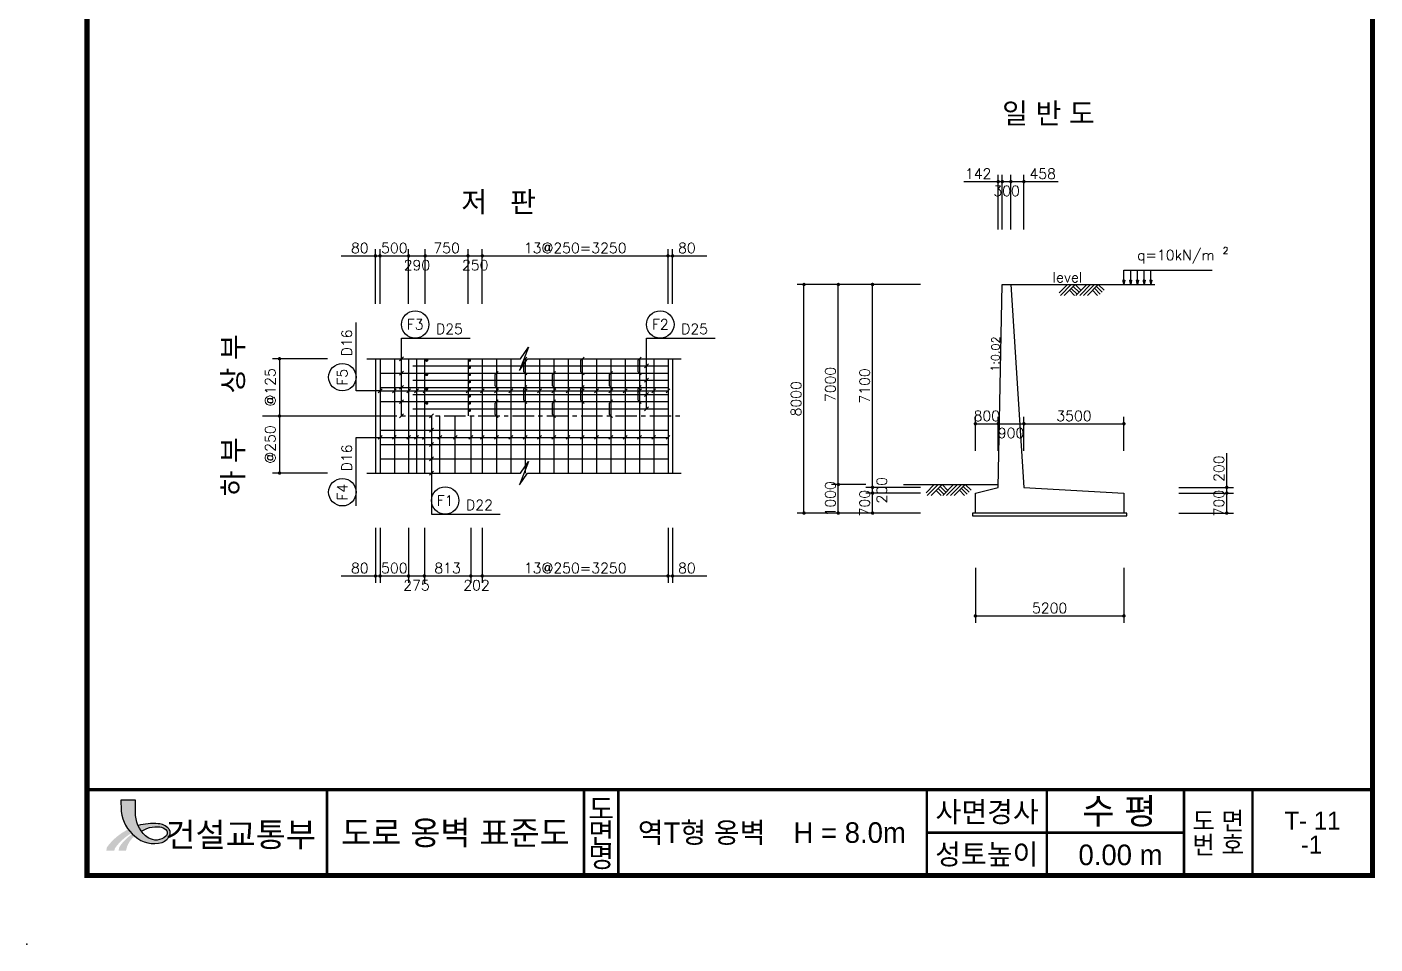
# Model space of a CAD drawing. Extents: x 5 to 845, y -4 to 586.
# Drawn here: x 5 to 398.2, y -4 to 263.4 of the extents above; entities that cross this region are included whole.
import ezdxf
from ezdxf.enums import TextEntityAlignment as Align

# ---------------------------------------------------------------- set-up
doc = ezdxf.new("R2010")
doc.units = 0
doc.header["$LTSCALE"] = 5
doc.header["$MEASUREMENT"] = 0
doc.linetypes.add('CENTER', pattern=[2, 1.25, -0.25, 0.25, -0.25])
doc.layers.get('0').update_dxf_attribs({"linetype": 'CONTINUOUS'})
for name, color, linetype in [('1', 1, 'CONTINUOUS'), ('2', 8, 'CONTINUOUS'), ('3', 3, 'CONTINUOUS'), ('4', 4, 'CONTINUOUS'), ('C', 1, 'CENTER'), ('DD', 7, 'CONTINUOUS')]:
    doc.layers.add(name, color=color, linetype=linetype)
doc.styles.add('GHS', font='romans', dxfattribs={"bigfont": 'ghs.shx'})
doc.styles.add('LOGO', font='')
doc.styles.get("Standard").update_dxf_attribs({"font": ''})
doc.styles.get('LOGO').set_extended_font_data('YDI2002')
doc.styles.get('STANDARD').set_extended_font_data('Expo M')

# ---------------------------------------------------------------- blocks, each defined once
blk = doc.blocks.new('STB18')
at = {"color": 7}
blk.add_text('일 반 도', height=6, dxfattribs=at).set_placement((-0.35, 0.04), align=Align.MIDDLE)
blk = doc.blocks.new('STB1')
at = {"color": 0, "linetype": 'Continuous'}
for p, q in [((-1.19, -1.21), (0, 0)), ((-1.02, -1.6), (0.56, 0)), ((-0.46, -1.6), (1.13, 0)), ((1.98, -0.85), (1.13, 0)), ((1.23, -1.6), (2.82, 0.01)), ((1.8, -1.6), (3.38, 0.01)), ((2.36, -1.59), (3.95, 0.01)), ((2.92, -1.59), (4.51, 0.01)), ((5.36, -0.84), (4.51, 0.01)), ((1.03, -1.6), (0.29, -0.85)), ((1.41, -1.41), (0.57, -0.57)), ((1.7, -1.13), (0.85, -0.28)), ((4.41, -1.59), (3.67, -0.84)), ((4.79, -1.41), (3.95, -0.56)), ((5.08, -1.12), (4.23, -0.27))]:
    blk.add_line(p, q, dxfattribs=at)
blk = doc.blocks.new('STB2')
at = {"layer": '3'}
for p, q in [((0, 2.08), (12.85, 2.08)), ((0, 0), (0, 2.08)), ((0.99, 0), (0.99, 2.08)), ((1.97, 0), (1.97, 2.08)), ((2.96, 0), (2.96, 2.08)), ((3.94, 0), (3.94, 2.08)), ((0, 0.61), (-0.14, 0.61)), ((-0.14, 0.61), (0, 0)), ((-0.13, 0.56), (-0.13, 0.61)), ((-0.11, 0.47), (-0.11, 0.61)), ((-0.09, 0.38), (-0.09, 0.61)), ((-0.07, 0.29), (-0.07, 0.61)), ((-0.05, 0.21), (-0.05, 0.61)), ((-0.03, 0.12), (-0.03, 0.61)), ((-0.01, 0.03), (-0.01, 0.61)), ((0.14, 0.61), (0, 0)), ((0, 0.61), (0.14, 0.61)), ((0.01, 0.06), (0.01, 0.61)), ((0.03, 0.15), (0.03, 0.61)), ((0.05, 0.24), (0.05, 0.61)), ((0.07, 0.32), (0.07, 0.61)), ((0.09, 0.41), (0.09, 0.61)), ((0.11, 0.5), (0.11, 0.61)), ((0.99, 0.61), (0.85, 0.61)), ((0.85, 0.61), (0.99, 0)), ((0.86, 0.56), (0.86, 0.61)), ((0.88, 0.47), (0.88, 0.61)), ((0.9, 0.38), (0.9, 0.61)), ((0.92, 0.29), (0.92, 0.61)), ((0.94, 0.21), (0.94, 0.61)), ((0.96, 0.12), (0.96, 0.61)), ((0.98, 0.03), (0.98, 0.61)), ((1.12, 0.61), (0.99, 0)), ((0.99, 0.61), (1.12, 0.61)), ((1, 0.06), (1, 0.61)), ((1.02, 0.15), (1.02, 0.61)), ((1.04, 0.24), (1.04, 0.61)), ((1.06, 0.32), (1.06, 0.61)), ((1.08, 0.41), (1.08, 0.61)), ((1.1, 0.5), (1.1, 0.61)), ((1.97, 0.61), (1.83, 0.61)), ((1.83, 0.61), (1.97, 0)), ((1.84, 0.56), (1.84, 0.61)), ((1.86, 0.47), (1.86, 0.61)), ((1.88, 0.38), (1.88, 0.61)), ((1.9, 0.29), (1.9, 0.61)), ((1.92, 0.21), (1.92, 0.61)), ((1.94, 0.12), (1.94, 0.61)), ((1.96, 0.03), (1.96, 0.61)), ((2.11, 0.61), (1.97, 0)), ((1.97, 0.61), (2.11, 0.61)), ((1.98, 0.06), (1.98, 0.61)), ((2, 0.15), (2, 0.61)), ((2.02, 0.24), (2.02, 0.61)), ((2.04, 0.32), (2.04, 0.61)), ((2.06, 0.41), (2.06, 0.61)), ((2.08, 0.5), (2.08, 0.61)), ((2.96, 0.61), (2.82, 0.61)), ((2.82, 0.61), (2.96, 0)), ((2.83, 0.56), (2.83, 0.61)), ((2.85, 0.47), (2.85, 0.61)), ((2.87, 0.38), (2.87, 0.61)), ((2.89, 0.29), (2.89, 0.61)), ((2.91, 0.21), (2.91, 0.61)), ((2.93, 0.12), (2.93, 0.61)), ((2.95, 0.03), (2.95, 0.61)), ((3.1, 0.61), (2.96, 0)), ((2.96, 0.61), (3.1, 0.61)), ((2.97, 0.06), (2.97, 0.61)), ((2.99, 0.15), (2.99, 0.61)), ((3.01, 0.24), (3.01, 0.61)), ((3.03, 0.32), (3.03, 0.61)), ((3.05, 0.41), (3.05, 0.61)), ((3.07, 0.5), (3.07, 0.61)), ((3.94, 0.61), (3.8, 0.61)), ((3.8, 0.61), (3.94, 0)), ((3.82, 0.56), (3.82, 0.61)), ((3.84, 0.47), (3.84, 0.61)), ((3.86, 0.38), (3.86, 0.61)), ((3.88, 0.29), (3.88, 0.61)), ((3.9, 0.21), (3.9, 0.61)), ((3.92, 0.12), (3.92, 0.61)), ((3.94, 0.03), (3.94, 0.61)), ((4.08, 0.61), (3.94, 0)), ((3.94, 0.61), (4.08, 0.61)), ((3.96, 0.06), (3.96, 0.61)), ((3.98, 0.15), (3.98, 0.61)), ((4, 0.24), (4, 0.61)), ((4.02, 0.32), (4.02, 0.61)), ((4.04, 0.41), (4.04, 0.61)), ((4.06, 0.5), (4.06, 0.61))]:
    blk.add_line(p, q, dxfattribs=at)
at = {"color": 7, "style": 'GHS'}
blk.add_text('q=10kN/m', height=1.5, dxfattribs=at).set_placement((1.93, 3.54))
blk.add_text('2', height=1, dxfattribs=at).set_placement((14.82, 4.95), align=Align.MIDDLE)
blk = doc.blocks.new('STB22')
at = {"color": 7}
for s, p in [('상 부', (3.41, 15.19)), ('하 부', (3.41, -14.81))]:
    blk.add_text(s, height=6, rotation=90, dxfattribs=at).set_placement(p, align=Align.CENTER)
blk = doc.blocks.new('STB7')
at = {"layer": '4'}
for p, q in [((-0.3, 2.2), (0.3, 2.8)), ((-0.3, 2.2), (-0.3, 0.3)), ((-0.3, 0.3), (0.3, -0.3))]:
    blk.add_line(p, q, dxfattribs=at)
blk = doc.blocks.new('STB21')
at = {"color": 7}
blk.add_text('저   판', height=6, dxfattribs=at).set_placement((0.58, 0.78), align=Align.MIDDLE)
blk = doc.blocks.new('STB29')
at = {"color": 7}
blk.add_text('수 평', height=7.5, dxfattribs=at).set_placement((-0.36, 0.34), align=Align.MIDDLE)

msp = doc.modelspace()

# ---------------------------------------------------------------- hatches: boundary and pattern name
h = msp.add_hatch(color=256)
h.paths.add_polyline_path([(36.69, 33.44), (36.66, 37.98), (32.43, 37.98), (32.44, 34.99, 0.03091), (32.47, 34.6, 0.195234), (36.51, 27.42, 0.048773), (37.82, 26.46), (39.24, 27.94, -0.182508)])
h.paths.add_polyline_path([(40.39, 27, -0.043204), (39.24, 27.94), (37.82, 26.46, 0.20865), (44.43, 25.62, 0.196873), (46.71, 27.87, 0.097378), (46.8, 28.27), (46.8, 28.59, 0.134062), (46.37, 29.61, 0.192135), (43.29, 31.08, 0.088282), (37.43, 30.53, 0.055281), (38.39, 28.9, -0.029811), (39.93, 29.73, -0.109514), (43.14, 30.16, -0.032375), (43.77, 30.15, -0.176328), (45.58, 29.3, -0.163624), (45.87, 28.69), (45.88, 28.35, -0.244609), (45.48, 27.46, -0.353429)])
h.paths.add_polyline_path([(36.39, 27.42, -0.001257), (36.45, 27.47, -0.021921), (35.73, 28.1, 0.098135), (32.07, 24.45, 0.149016), (31.8, 23.57), (31.79, 23.19), (33.91, 23.19, -0.090864), (34.07, 23.94, -0.162446)])
h.paths.add_polyline_path([(35.5, 28.33, -0.033421), (34.55, 29.44, 0.117572), (28.53, 24.49, 0.163387), (28.2, 23.54), (28.2, 23.19), (30.53, 23.19), (30.53, 23.39, -0.156354), (30.73, 24, -0.107584)])

# ---------------------------------------------------------------- linework, layer by layer
for p, q in [((288.33, 204.33), (288.33, 220.33)), ((289.52, 204.33), (289.52, 220.33)), ((292.02, 204.33), (292.02, 220.33)), ((295.83, 204.33), (295.83, 220.33)), ((278.33, 218.33), (288.33, 218.33)), ((288.33, 218.33), (289.52, 218.33)), ((289.52, 218.33), (292.02, 218.33)), ((292.02, 218.33), (295.83, 218.33)), ((295.83, 218.33), (305.83, 218.33)), ((96.67, 196.67), (106.67, 196.67)), ((106.67, 182.67), (106.67, 198.67)), ((106.67, 196.67), (108, 196.67)), ((108, 182.67), (108, 198.67)), ((108, 196.67), (116.33, 196.67)), ((116.33, 182.67), (116.33, 198.67)), ((116.33, 196.67), (121.17, 196.67)), ((121.17, 182.67), (121.17, 198.67)), ((121.17, 196.67), (133.67, 196.67)), ((133.67, 182.67), (133.67, 198.67)), ((133.67, 196.67), (137.83, 196.67)), ((137.83, 182.67), (137.83, 198.67)), ((137.83, 196.67), (192, 196.67)), ((192, 182.67), (192, 198.67)), ((192, 196.67), (193.33, 196.67)), ((193.33, 182.67), (193.33, 198.67)), ((193.33, 196.67), (203.33, 196.67)), ((239.67, 188.33), (229.67, 188.33)), ((231.67, 121.67), (231.67, 188.33)), ((249.67, 188.33), (239.67, 188.33)), ((241.67, 130), (241.67, 188.33)), ((265.67, 188.33), (249.67, 188.33)), ((251.67, 129.17), (251.67, 188.33)), ((101, 157.29), (101, 177.29)), ((114.25, 166.67), (114.25, 172.67)), ((114.25, 172.67), (134.25, 172.67)), ((185.75, 164.58), (185.75, 172.67)), ((185.75, 172.67), (205.75, 172.67)), ((92.67, 166.67), (76.67, 166.67)), ((78.67, 166.67), (78.67, 133.33)), ((106.67, 166.67), (106.67, 133.33)), ((113.68, 166.1), (114.82, 167.23)), ((114.25, 150), (114.25, 166.67)), ((114.25, 150), (114.25, 166.67)), ((185.75, 152.08), (185.75, 168.75)), ((193.33, 166.67), (193.33, 133.33)), ((113.68, 161.93), (114.82, 163.07)), ((185.18, 164.02), (186.32, 165.15)), ((185.18, 164.02), (186.32, 165.15)), ((107.43, 156.73), (108.57, 157.86)), ((111.6, 156.73), (112.73, 157.86)), ((113.68, 157.77), (114.82, 158.9)), ((115.77, 156.73), (116.9, 157.86)), ((118.06, 156.73), (119.19, 157.86)), ((133.1, 156.73), (134.23, 157.86)), ((137.27, 156.73), (138.4, 157.86)), ((141.43, 156.73), (142.57, 157.86)), ((145.6, 156.73), (146.73, 157.86)), ((149.77, 156.73), (150.9, 157.86)), ((153.93, 156.73), (155.07, 157.86)), ((158.1, 156.73), (159.23, 157.86)), ((162.27, 156.73), (163.4, 157.86)), ((166.43, 156.73), (167.57, 157.86)), ((170.6, 156.73), (171.73, 157.86)), ((174.77, 156.73), (175.9, 157.86)), ((178.93, 156.73), (180.07, 157.86)), ((183.1, 156.73), (184.23, 157.86)), ((185.18, 159.85), (186.32, 160.98)), ((187.27, 156.73), (188.4, 157.86)), ((191.43, 156.73), (192.57, 157.86)), ((108, 157.29), (101, 157.29)), ((108, 157.29), (192, 157.29)), ((113.68, 153.6), (114.82, 154.73)), ((120.6, 156.73), (121.17, 157.29)), ((185.18, 155.68), (186.32, 156.82)), ((113.68, 149.43), (114.82, 150.57)), ((122.44, 149.43), (123.57, 150.57)), ((123, 150), (123, 133.33)), ((185.18, 151.52), (186.32, 152.65)), ((281.67, 139.78), (281.67, 149.72)), ((288.33, 139.78), (288.33, 149.72)), ((295.83, 139.78), (295.83, 149.72)), ((325, 139.78), (325, 149.72)), ((122.44, 145.27), (123.57, 146.4)), ((281.67, 147.72), (288.33, 147.72)), ((288.33, 147.72), (295.83, 147.72)), ((295.83, 147.72), (325, 147.72)), ((101, 123.75), (101, 143.75)), ((101, 143.75), (108, 143.75)), ((107.43, 143.18), (108.57, 144.32)), ((108, 143.75), (192, 143.75)), ((111.6, 143.18), (112.73, 144.32)), ((115.77, 143.18), (116.9, 144.32)), ((118.06, 143.18), (119.19, 144.32)), ((120.35, 143.18), (120.92, 143.75)), ((122.44, 141.1), (123.57, 142.23)), ((124.87, 143.18), (126, 144.32)), ((129.38, 143.18), (130.51, 144.32)), ((133.9, 143.18), (135.03, 144.32)), ((137.27, 143.18), (138.4, 144.32)), ((141.43, 143.18), (142.57, 144.32)), ((145.6, 143.18), (146.73, 144.32)), ((149.77, 143.18), (150.9, 144.32)), ((153.93, 143.18), (155.07, 144.32)), ((158.1, 143.18), (159.23, 144.32)), ((162.27, 143.18), (163.4, 144.32)), ((166.43, 143.18), (167.57, 144.32)), ((170.6, 143.18), (171.73, 144.32)), ((174.77, 143.18), (175.9, 144.32)), ((178.93, 143.18), (180.07, 144.32)), ((183.1, 143.18), (184.23, 144.32)), ((187.27, 143.18), (188.4, 144.32)), ((191.43, 143.18), (192.57, 144.32)), ((122.44, 136.93), (123.57, 138.07)), ((355, 129.17), (355, 139.17)), ((122.44, 132.77), (123.57, 133.9)), ((92.67, 133.33), (76.67, 133.33)), ((123, 133.33), (123, 121.33)), ((249.67, 130), (239.67, 130)), ((241.67, 121.67), (241.67, 130)), ((265.67, 129.17), (249.67, 129.17)), ((265.67, 127.5), (249.67, 127.5)), ((251.67, 127.5), (251.67, 129.17)), ((251.67, 121.67), (251.67, 127.5)), ((341, 129.17), (357, 129.17)), ((341, 127.5), (357, 127.5)), ((355, 127.5), (355, 129.17)), ((355, 121.67), (355, 127.5)), ((123, 121.33), (143, 121.33)), ((239.67, 121.67), (229.67, 121.67)), ((249.67, 121.67), (239.67, 121.67)), ((265.67, 121.67), (249.67, 121.67)), ((341, 121.67), (357, 121.67)), ((106.67, 117.33), (106.67, 101.33)), ((108, 117.33), (108, 101.33)), ((116.33, 117.33), (116.33, 101.33)), ((120.92, 117.33), (120.92, 101.33)), ((134.46, 117.33), (134.46, 101.33)), ((137.83, 117.33), (137.83, 101.33)), ((192, 117.33), (192, 101.33)), ((193.33, 117.33), (193.33, 101.33)), ((96.67, 103.33), (106.67, 103.33)), ((106.67, 103.33), (108, 103.33)), ((108, 103.33), (116.33, 103.33)), ((116.33, 103.33), (120.92, 103.33)), ((120.92, 103.33), (134.46, 103.33)), ((134.46, 103.33), (137.83, 103.33)), ((137.83, 103.33), (192, 103.33)), ((192, 103.33), (193.33, 103.33)), ((193.33, 103.33), (203.33, 103.33)), ((281.67, 105.67), (281.67, 89.67)), ((325, 105.67), (325, 89.67)), ((281.67, 91.67), (325, 91.67))]:
    msp.add_line(p, q)
at = {"const_width": 1.5}
msp.add_lwpolyline([(397.5, 16), (22.5, 16), (22.5, 566), (397.5, 566)], close=True, dxfattribs=at)
at = {"const_width": 0.5}
for points in [[(288.08, 218.33, 1), (288.58, 218.33, 1)], [(289.27, 218.33, 1), (289.77, 218.33, 1)], [(291.77, 218.33, 1), (292.27, 218.33, 1)], [(295.58, 218.33, 1), (296.08, 218.33, 1)], [(106.42, 196.67, 1), (106.92, 196.67, 1)], [(107.75, 196.67, 1), (108.25, 196.67, 1)], [(116.08, 196.67, 1), (116.58, 196.67, 1)], [(120.92, 196.67, 1), (121.42, 196.67, 1)], [(133.42, 196.67, 1), (133.92, 196.67, 1)], [(137.58, 196.67, 1), (138.08, 196.67, 1)], [(191.75, 196.67, 1), (192.25, 196.67, 1)], [(193.08, 196.67, 1), (193.58, 196.67, 1)], [(231.42, 188.33, 1), (231.92, 188.33, 1)], [(241.42, 188.33, 1), (241.92, 188.33, 1)], [(251.42, 188.33, 1), (251.92, 188.33, 1)], [(78.42, 166.67, 1), (78.92, 166.67, 1)], [(78.42, 150, 1), (78.92, 150, 1)], [(281.42, 147.72, 1), (281.92, 147.72, 1)], [(288.08, 147.72, 1), (288.58, 147.72, 1)], [(295.58, 147.72, 1), (296.08, 147.72, 1)], [(324.75, 147.72, 1), (325.25, 147.72, 1)], [(78.42, 133.33, 1), (78.92, 133.33, 1)], [(241.42, 130, 1), (241.92, 130, 1)], [(251.42, 129.17, 1), (251.92, 129.17, 1)], [(251.42, 127.5, 1), (251.92, 127.5, 1)], [(354.75, 129.17, 1), (355.25, 129.17, 1)], [(354.75, 127.5, 1), (355.25, 127.5, 1)], [(231.42, 121.67, 1), (231.92, 121.67, 1)], [(241.42, 121.67, 1), (241.92, 121.67, 1)], [(251.42, 121.67, 1), (251.92, 121.67, 1)], [(354.75, 121.67, 1), (355.25, 121.67, 1)], [(106.42, 103.33, 1), (106.92, 103.33, 1)], [(107.75, 103.33, 1), (108.25, 103.33, 1)], [(116.08, 103.33, 1), (116.58, 103.33, 1)], [(120.67, 103.33, 1), (121.17, 103.33, 1)], [(134.21, 103.33, 1), (134.71, 103.33, 1)], [(137.58, 103.33, 1), (138.08, 103.33, 1)], [(191.75, 103.33, 1), (192.25, 103.33, 1)], [(193.08, 103.33, 1), (193.58, 103.33, 1)], [(281.42, 91.67, 1), (281.92, 91.67, 1)], [(324.75, 91.67, 1), (325.25, 91.67, 1)]]:
    msp.add_lwpolyline(points, format="xyb", close=True, dxfattribs=at)
at = {"const_width": 1}
msp.add_lwpolyline([(22.5, 41), (397.5, 41)], dxfattribs=at)
msp.add_lwpolyline([(38.39, 28.9, -0.029811), (39.93, 29.73, -0.109514), (43.14, 30.16, -0.032375), (43.77, 30.15, -0.176328), (45.58, 29.3, -0.163624), (45.87, 28.69), (45.88, 28.35, -0.244609), (45.48, 27.46, -0.353429), (40.39, 27, -0.227506), (36.69, 33.44), (36.66, 37.98), (32.43, 37.98), (32.44, 34.99, 0.03091), (32.47, 34.6, 0.195234), (36.51, 27.42, 0.260069), (44.43, 25.62, 0.196873), (46.71, 27.87, 0.097378), (46.8, 28.27), (46.8, 28.59, 0.134062), (46.37, 29.61, 0.192135), (43.29, 31.08, 0.088282), (37.43, 30.53)], format="xyb")
for centre in [(118.25, 176.67), (189.75, 176.67), (97, 161.29), (97, 127.75), (127, 125.33)]:
    msp.add_circle(centre, 4)
msp.add_point((5, -4))
at = {"layer": '1'}
for p, q in [((151.3, 170.07), (148.7, 163.27)), ((149, 166.67), (151.3, 170.07)), ((104.17, 166.67), (149, 166.67)), ((148.7, 163.27), (151, 166.67)), ((151, 166.67), (195.83, 166.67)), ((73.67, 150), (106.67, 150)), ((151.3, 136.73), (148.7, 129.93)), ((149, 133.33), (151.3, 136.73)), ((104.17, 133.33), (149, 133.33)), ((148.7, 129.93), (151, 133.33)), ((151, 133.33), (195.83, 133.33))]:
    msp.add_line(p, q, dxfattribs=at)
at = {"layer": '1', "const_width": 0.45}
for points in [[(121.39, 166.22, 1), (121.84, 166.22, 1)], [(133.89, 166.22, 1), (134.34, 166.22, 1)], [(121.39, 162.05, 1), (121.84, 162.05, 1)], [(133.89, 164.13, 1), (134.34, 164.13, 1)], [(133.89, 162.05, 1), (134.34, 162.05, 1)], [(121.39, 157.88, 1), (121.84, 157.88, 1)], [(133.89, 159.97, 1), (134.34, 159.97, 1)], [(133.89, 157.88, 1), (134.34, 157.88, 1)], [(121.39, 153.72, 1), (121.84, 153.72, 1)], [(133.89, 155.8, 1), (134.34, 155.8, 1)], [(133.89, 153.72, 1), (134.34, 153.72, 1)], [(133.89, 151.63, 1), (134.34, 151.63, 1)]]:
    msp.add_lwpolyline(points, format="xyb", close=True, dxfattribs=at)
at = {"layer": '2'}
for p, q in [((288.33, 129.17), (289.52, 188.33)), ((289.52, 188.33), (292.02, 188.33)), ((292.02, 188.33), (295.83, 129.17)), ((292.02, 188.33), (334, 188.33)), ((260.67, 130), (288.34, 130)), ((281.67, 127.5), (288.33, 129.17)), ((281.67, 121.67), (281.67, 127.5)), ((295.83, 129.17), (325, 127.5)), ((325, 127.5), (325, 121.67)), ((281.67, 121.67), (280.83, 121.67)), ((280.83, 121.67), (280.83, 120.83)), ((280.83, 120.83), (325.83, 120.83)), ((325, 121.67), (281.67, 121.67)), ((325.83, 121.67), (325, 121.67)), ((325.83, 120.83), (325.83, 121.67))]:
    msp.add_line(p, q, dxfattribs=at)
at = {"layer": '4'}
for p, q in [((108, 166.67), (108, 133.33)), ((112.17, 166.67), (112.17, 133.33)), ((116.33, 166.67), (116.33, 133.33)), ((118.63, 166.67), (118.63, 133.33)), ((120.92, 166.67), (120.92, 133.33)), ((133.67, 166.67), (133.67, 150)), ((137.83, 166.67), (137.83, 133.33)), ((142, 166.67), (142, 133.33)), ((146.17, 166.67), (146.17, 133.33)), ((150.33, 166.67), (150.33, 133.33)), ((154.5, 166.67), (154.5, 133.33)), ((158.67, 166.67), (158.67, 133.33)), ((162.83, 166.67), (162.83, 133.33)), ((167, 166.67), (167, 133.33)), ((171.17, 166.67), (171.17, 133.33)), ((175.33, 166.67), (175.33, 133.33)), ((179.5, 166.67), (179.5, 133.33)), ((183.67, 166.67), (183.67, 133.33)), ((187.83, 166.67), (187.83, 133.33)), ((192, 166.67), (192, 133.33)), ((108, 162.5), (192, 162.5)), ((117.57, 164.58), (192, 164.58)), ((108, 158.33), (192, 158.33)), ((117.57, 160.42), (192, 160.42)), ((108, 154.17), (192, 154.17)), ((117.57, 156.25), (192, 156.25)), ((117.57, 152.08), (192, 152.08)), ((125.43, 133.33), (125.43, 150)), ((129.95, 133.33), (129.95, 150)), ((134.46, 150), (134.46, 133.33)), ((108, 145.83), (192, 145.83)), ((108, 141.67), (192, 141.67)), ((108, 137.5), (192, 137.5))]:
    msp.add_line(p, q, dxfattribs=at)
at = {"layer": 'C'}
msp.add_line((106.67, 150), (195.83, 150), dxfattribs=at)
at = {"layer": 'DD', "const_width": 0.75}
for points in [[(22.5, 16), (22.5, 41)], [(92.5, 16), (92.5, 41)], [(167.5, 16), (167.5, 41)], [(177.5, 16), (177.5, 41)], [(267.5, 16), (267.5, 41)], [(302.5, 16), (302.5, 41)], [(342.5, 16), (342.5, 41)], [(362.5, 16), (362.5, 41)], [(342.5, 28.5), (267.5, 28.5)]]:
    msp.add_lwpolyline(points, dxfattribs=at)

# ---------------------------------------------------------------- block references
for name, p in [('STB18', (303.33, 238.33)), ('STB29', (324, 34.5))]:
    msp.add_blockref(name, p)
at = {"layer": '2', "xscale": 2, "yscale": 2, "zscale": 2}
for name, p in [('STB2', (325, 188.33)), ('STB1', (308.51, 188.33)), ('STB1', (269.67, 130))]:
    msp.add_blockref(name, p, dxfattribs=at)
at = {"layer": '2'}
msp.add_blockref('STB22', (64.67, 150), dxfattribs=at)
at = {"layer": '3'}
msp.add_blockref('STB21', (142, 211.67), dxfattribs=at)
at = {"layer": '4', "xscale": 1.666666666666669, "yscale": 1.666666666666669, "zscale": 1.666666666666669}
for p in [(150.33, 162.5), (167, 162.5), (183.67, 162.5), (142, 158.33), (158.67, 158.33), (175.33, 158.33), (150.33, 154.17), (167, 154.17), (183.67, 154.17), (142, 150), (158.67, 150), (175.33, 150)]:
    msp.add_blockref('STB7', p, dxfattribs=at)

# ---------------------------------------------------------------- texts
for s, height, p in [('도', 6, (172.5, 35.5)), ('도로 옹벽 표준도', 7, (130, 28.5)), ('면', 6, (172.5, 28.5)), ('도 면', 5.25, (352.5, 32)), ('번 호', 5.25, (352.5, 25)), ('-1', 5.25, (379.71, 25)), ('명', 6, (172.5, 21.5)), ('성토높이', 6, (285, 22.25))]:
    msp.add_text(s, height=height).set_placement(p, align=Align.MIDDLE)
msp.add_text('사면경사', height=6).set_placement((285.1, 31.5), align=Align.CENTER)
at = {"style": 'LOGO'}
msp.add_text('건설교통부', height=7, dxfattribs=at).set_placement((67.34, 27.96), align=Align.MIDDLE)
for s, height, p in [('역T형 옹벽', 6, (201.8, 28.5)), ('H = 8.0m', 6, (245, 28.5)), ('T- 11', 5.25, (380, 32)), ('0.00 m', 6, (324, 22))]:
    msp.add_text(s, height=height).set_placement(p, align=Align.MIDDLE_CENTER)
at = {"layer": '3', "style": 'GHS'}
for s, p in [('142', (286.33, 219.13)), ('80', (104.67, 197.47)), ('80', (104.67, 104.13))]:
    msp.add_text(s, height=3, dxfattribs=at).set_placement(p, align=Align.RIGHT)
for s, p in [('458', (297.43, 219.13)), ('80', (194.93, 197.47)), ('80', (194.93, 104.13))]:
    msp.add_text(s, height=3, dxfattribs=at).set_placement(p)
for s, p in [('300', (290.77, 214.13)), ('500', (112.17, 197.47)), ('750', (127.42, 197.47)), ('13@250=3250', (164.92, 197.47)), ('290', (118.75, 192.47)), ('250', (135.75, 192.47)), ('level', (308.51, 188.93)), ('F3', (118.25, 175.17)), ('F2', (189.75, 175.17)), ('D25', (128.25, 173.87)), ('D25', (199.75, 173.87)), ('800', (285, 148.52)), ('3500', (310.42, 148.52)), ('900', (292.08, 143.52)), ('F1', (127, 123.83)), ('D22', (137, 122.53)), ('500', (112.17, 104.13)), ('813', (127.69, 104.13)), ('13@250=3250', (164.92, 104.13)), ('275', (118.63, 99.13)), ('202', (136.15, 99.13)), ('5200', (303.33, 92.47))]:
    msp.add_text(s, height=3, dxfattribs=at).set_placement(p, align=Align.CENTER)
for s, height, rotation, p in [('D16', 3, 90, (99.8, 171.29)), ('1:0.02', 2.4, 88.8542, (288.7, 168.03)), ('@125', 3, 90, (77.47, 158.33)), ('F5', 3, 90, (98.5, 161.29)), ('7000', 3, 90, (240.87, 159.17)), ('7100', 3, 90, (250.87, 158.75)), ('8000', 3, 90, (230.87, 155)), ('@250', 3, 90, (77.47, 141.67)), ('D16', 3, 90, (99.8, 137.75)), ('F4', 3, 90, (98.5, 127.75)), ('1000', 3, 90, (240.87, 125.83)), ('200', 3, 90, (255.87, 128.33)), ('700', 3, 90, (250.87, 124.58)), ('700', 3, 90, (354.2, 124.58))]:
    msp.add_text(s, height=height, rotation=rotation, dxfattribs=at).set_placement(p, align=Align.CENTER)
msp.add_text('200', height=3, rotation=90, dxfattribs=at).set_placement((354.2, 130.77))

doc.saveas('drawing.dxf')
